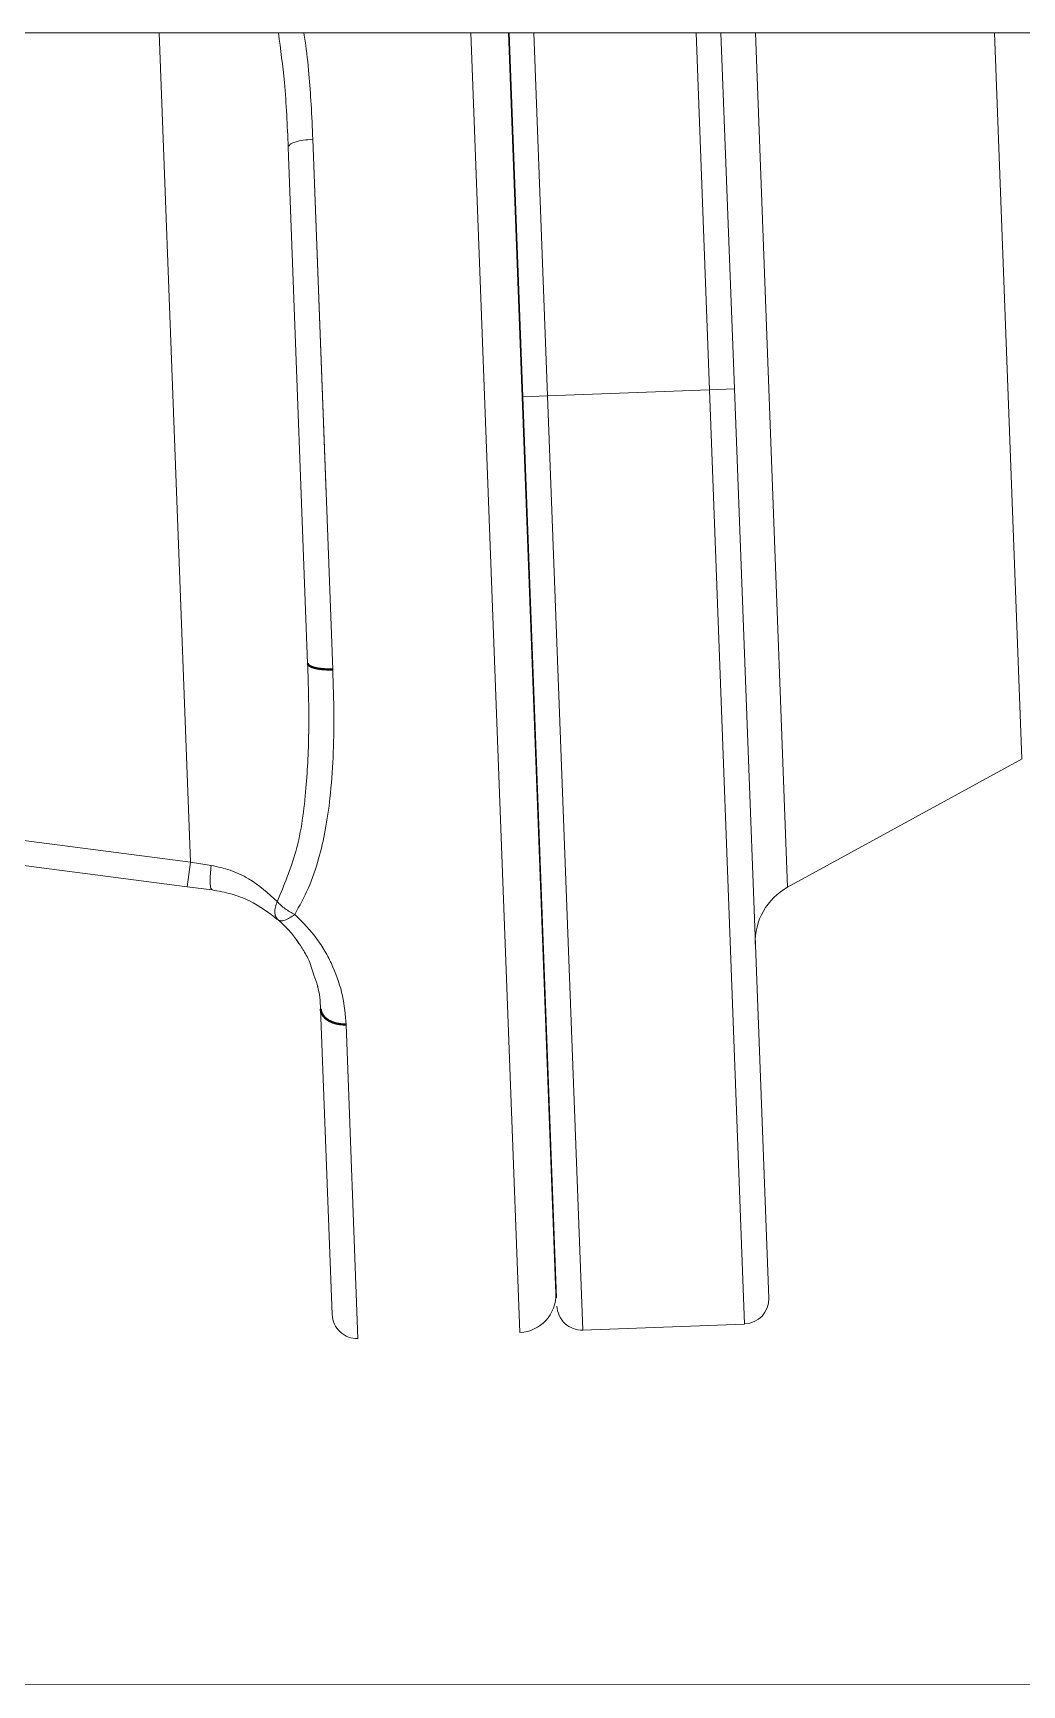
# Model space of a CAD drawing. Header units: millimetres. Extents: x -16985 to -606, y 2122 to 9380.
# Drawn here: x -10925.2 to -10845.8, y 4845.7 to 4978.2 of the extents above; entities that cross this region are included whole.
import ezdxf

# ---------------------------------------------------------------- set-up
doc = ezdxf.new("R2010")
doc.units = ezdxf.units.MM
doc.linetypes.add('K5LT32768', pattern=[0])
doc.linetypes.add('K5LT_THIN', pattern=[0])

msp = doc.modelspace()

# ---------------------------------------------------------------- linework, layer by layer
at = {"color": 7, "linetype": 'K5LT_THIN', "lineweight": 18}
for p, q in [((-9916.77, 4978.19), (-11199.55, 4978.19)), ((-10915.06, 4978.19), (-10912.56, 4911.68)), ((-10915.06, 4978.19), (-10912.56, 4911.68)), ((-10890.05, 4978.19), (-10886.12, 4873.94)), ((-10890.05, 4978.19), (-10886.12, 4873.94)), ((-10887.04, 4978.19), (-10883.23, 4877.05)), ((-10887.04, 4978.19), (-10883.23, 4877.05)), ((-10886.99, 4978.19), (-10885.89, 4949)), ((-10886.99, 4978.19), (-10885.89, 4949)), ((-10869.98, 4978.19), (-10868.9, 4949.64)), ((-10869.98, 4978.19), (-10868.9, 4949.64)), ((-10864.63, 4909.66), (-10867.22, 4978.19)), ((-10864.63, 4909.66), (-10867.22, 4978.19)), ((-10848.02, 4978.19), (-10845.83, 4919.96)), ((-10848.02, 4978.19), (-10845.83, 4919.96)), ((-10903.15, 4927.62), (-10904.71, 4969.02)), ((-10903.15, 4927.62), (-10904.71, 4969.02)), ((-10904.69, 4969.2), (-10904.68, 4969.12)), ((-10904.69, 4969.2), (-10904.68, 4969.12)), ((-10901.13, 4927.13), (-10902.73, 4969.66)), ((-10902.73, 4969.66), (-10901.66, 4941.22)), ((-10901.13, 4927.13), (-10902.73, 4969.66)), ((-10883.89, 4949.08), (-10885.89, 4949)), ((-10885.89, 4949), (-10883.17, 4876.71)), ((-10885.89, 4949), (-10883.17, 4876.71)), ((-10870.9, 4949.57), (-10883.89, 4949.08)), ((-10868.9, 4949.64), (-10870.9, 4949.57)), ((-10868.9, 4949.64), (-10866.15, 4876.69)), ((-10868.9, 4949.64), (-10866.15, 4876.69)), ((-10864.63, 4909.66), (-10845.82, 4919.96)), ((-10864.63, 4909.66), (-10845.82, 4919.96)), ((-10912.56, 4911.68), (-10964.49, 4918.41)), ((-10912.56, 4911.68), (-10964.49, 4918.41)), ((-10964.74, 4916.42), (-10912.81, 4909.7)), ((-10964.74, 4916.42), (-10912.81, 4909.7)), ((-10912.56, 4911.68), (-10912.81, 4909.7)), ((-10912.56, 4911.68), (-10912.81, 4909.7)), ((-10912.56, 4911.68), (-10910.89, 4911.41)), ((-10910.89, 4911.41), (-10912.56, 4911.68)), ((-10912.56, 4911.68), (-10910.89, 4911.41)), ((-10910.89, 4911.41), (-10912.56, 4911.68)), ((-10912.81, 4909.7), (-10910.81, 4909.44)), ((-10912.81, 4909.7), (-10910.81, 4909.44)), ((-10905.59, 4907.08), (-10905.77, 4907.22)), ((-10902.75, 4902.95), (-10902.64, 4902.61)), ((-10902.75, 4902.95), (-10902.64, 4902.61)), ((-10901.18, 4875.37), (-10902.11, 4899.9)), ((-10901.18, 4875.37), (-10902.11, 4899.9)), ((-10899.11, 4873.46), (-10900.06, 4898.65)), ((-10899.11, 4873.45), (-10900.06, 4898.65)), ((-10881.1, 4874.13), (-10868.08, 4874.62)), ((-10881.1, 4874.13), (-10868.08, 4874.62))]:
    msp.add_line(p, q, dxfattribs=at)
at = {"color": 8, "linetype": 'K5LT32768', "lineweight": 15, "true_color": 0x808080}
for p, q in [((-10884.99, 4978.19), (-10883.89, 4949.08)), ((-10884.99, 4978.19), (-10883.89, 4949.08)), ((-10871.98, 4978.19), (-10870.9, 4949.57)), ((-10871.98, 4978.19), (-10870.9, 4949.57)), ((-10883.89, 4949.08), (-10881.07, 4874.14)), ((-10883.89, 4949.08), (-10881.07, 4874.14)), ((-10870.9, 4949.57), (-10868.08, 4874.62)), ((-10870.9, 4949.57), (-10868.08, 4874.62)), ((-10904.07, 4905.47), (-10903.85, 4905.15)), ((-10904.07, 4905.47), (-10903.85, 4905.15)), ((-10902.37, 4901.8), (-10902.34, 4901.67)), ((-10902.37, 4901.8), (-10902.33, 4901.62)), ((-10997.58, 4845.66), (-10487, 4845.81))]:
    msp.add_line(p, q, dxfattribs=at)
at = {"color": 7, "linetype": 'K5LT_THIN', "const_width": 0.18}
for points in [[(-10901.13, 4927.13), (-10901.52, 4927.13), (-10901.9, 4927.15), (-10902.25, 4927.19), (-10902.55, 4927.25), (-10902.8, 4927.32), (-10902.99, 4927.41), (-10903.11, 4927.52), (-10903.15, 4927.62)], [(-10901.13, 4927.13), (-10901.52, 4927.13), (-10901.9, 4927.15), (-10902.25, 4927.19), (-10902.55, 4927.25), (-10902.8, 4927.32), (-10902.99, 4927.41), (-10903.11, 4927.52), (-10903.15, 4927.62)], [(-10902.11, 4899.9), (-10902.06, 4899.64), (-10901.93, 4899.39), (-10901.74, 4899.17), (-10901.49, 4898.98), (-10901.18, 4898.83), (-10900.83, 4898.72), (-10900.45, 4898.66), (-10900.06, 4898.65)], [(-10902.11, 4899.9), (-10902.06, 4899.64), (-10901.93, 4899.39), (-10901.74, 4899.17), (-10901.49, 4898.98), (-10901.18, 4898.83), (-10900.83, 4898.72), (-10900.45, 4898.66), (-10900.06, 4898.65)]]:
    msp.add_lwpolyline(points, dxfattribs=at)
at = {"color": 7, "linetype": 'K5LT_THIN', "lineweight": 18}
for centre, radius, start, end in [((-10862.23, 4905.27), 5, 118.6963, 182.1593), ((-10886.23, 4876.94), 3, 272.1777, 2.1593), ((-10881.14, 4876.13), 2, 182.1593, 272.1778), ((-10868.15, 4876.62), 2, 272.1778, 2.1593), ((-10899.18, 4875.45), 2, 182.1593, 272.1778)]:
    msp.add_arc(centre, radius, start, end, dxfattribs=at)
at = {"color": 8, "linetype": 'K5LT32768', "lineweight": 15, "true_color": 0x808080}
for points, knots in [([(-10905.5, 4978.19), (-10905.32, 4976.87), (-10904.91, 4973.88), (-10904.78, 4970.77), (-10904.71, 4969.02)], [0, 0, 0, 0, 0.438415, 1, 1, 1, 1]), ([(-10905.5, 4978.19), (-10905.32, 4976.87), (-10904.91, 4973.88), (-10904.78, 4970.77), (-10904.71, 4969.02)], [0, 0, 0, 0, 0.438415, 1, 1, 1, 1]), ([(-10902.73, 4969.66), (-10902.78, 4970.6), (-10902.85, 4972.36), (-10903.05, 4974.98), (-10903.24, 4976.89), (-10903.42, 4977.97), (-10903.46, 4978.19)], [0, 0, 0, 0, 0.32215, 0.60647, 0.922087, 1, 1, 1, 1]), ([(-10902.73, 4969.66), (-10902.78, 4970.6), (-10902.85, 4972.36), (-10903.05, 4974.98), (-10903.24, 4976.89), (-10903.42, 4977.97), (-10903.46, 4978.19)], [0, 0, 0, 0, 0.32215, 0.60647, 0.922087, 1, 1, 1, 1]), ([(-10905.53, 4907.06), (-10905.26, 4906.81), (-10904.7, 4906.29), (-10904.02, 4905.44), (-10903.44, 4904.55), (-10902.98, 4903.72), (-10902.82, 4903.17), (-10902.75, 4902.95)], [0, 0, 0, 0, 0.206133, 0.420246, 0.627793, 0.844865, 1, 1, 1, 1]), ([(-10905.53, 4907.06), (-10905.26, 4906.81), (-10904.7, 4906.29), (-10904.02, 4905.44), (-10903.44, 4904.55), (-10902.98, 4903.72), (-10902.82, 4903.17), (-10902.75, 4902.95)], [0, 0, 0, 0, 0.206133, 0.420246, 0.627793, 0.844865, 1, 1, 1, 1]), ([(-10902.64, 4902.61), (-10902.53, 4902.33), (-10902.2, 4901.41), (-10902.14, 4900.51), (-10902.11, 4899.9)], [0, 0, 0, 0, 0.312653, 1, 1, 1, 1]), ([(-10902.64, 4902.61), (-10902.53, 4902.33), (-10902.2, 4901.41), (-10902.14, 4900.51), (-10902.11, 4899.9)], [0, 0, 0, 0, 0.312653, 1, 1, 1, 1])]:
    msp.add_open_spline(points, degree=3, knots=knots, dxfattribs=at)
at = {"color": 7, "linetype": 'K5LT_THIN', "lineweight": 18}
for points, knots in [([(-10904.64, 4969.12), (-10904.63, 4969.16), (-10904.58, 4969.28), (-10904.17, 4969.45), (-10903.52, 4969.61), (-10903, 4969.64), (-10902.73, 4969.66)], [0, 0, 0, 0, 0.150511, 0.433674, 0.716837, 1, 1, 1, 1]), ([(-10904.64, 4969.12), (-10904.63, 4969.16), (-10904.58, 4969.28), (-10904.17, 4969.45), (-10903.52, 4969.61), (-10903, 4969.64), (-10902.73, 4969.66)], [0, 0, 0, 0, 0.150511, 0.433674, 0.716837, 1, 1, 1, 1]), ([(-10903.15, 4927.62), (-10903.12, 4926.74), (-10903.06, 4924.99), (-10903.05, 4922.43), (-10903.11, 4919.98), (-10903.33, 4916.65), (-10903.83, 4912.71), (-10905.04, 4909.84), (-10905.59, 4908.52)], [0, 0, 0, 0, 0.132219, 0.260365, 0.384596, 0.505085, 0.773025, 1, 1, 1, 1]), ([(-10903.15, 4927.62), (-10903.12, 4926.74), (-10903.06, 4924.99), (-10903.05, 4922.43), (-10903.11, 4919.98), (-10903.33, 4916.65), (-10903.83, 4912.71), (-10905.04, 4909.84), (-10905.59, 4908.52)], [0, 0, 0, 0, 0.132219, 0.260365, 0.384596, 0.505085, 0.773025, 1, 1, 1, 1]), ([(-10904.18, 4907.48), (-10903.8, 4908.17), (-10903.02, 4909.59), (-10902.25, 4911.87), (-10901.69, 4914.29), (-10901.3, 4917.01), (-10901.08, 4920.09), (-10901.02, 4923.54), (-10901.09, 4925.91), (-10901.13, 4927.13)], [0, 0, 0, 0, 0.120695, 0.249996, 0.369652, 0.500128, 0.66215, 0.826648, 1, 1, 1, 1]), ([(-10904.18, 4907.48), (-10903.8, 4908.17), (-10903.02, 4909.59), (-10902.25, 4911.87), (-10901.69, 4914.29), (-10901.3, 4917.01), (-10901.08, 4920.09), (-10901.02, 4923.54), (-10901.09, 4925.91), (-10901.13, 4927.13)], [0, 0, 0, 0, 0.120695, 0.249996, 0.369652, 0.500128, 0.66215, 0.826648, 1, 1, 1, 1]), ([(-10910.89, 4911.41), (-10910.91, 4911.16), (-10910.96, 4910.79), (-10910.97, 4910.33), (-10910.97, 4910.02), (-10910.95, 4909.77), (-10910.91, 4909.52), (-10910.85, 4909.47), (-10910.81, 4909.44)], [0, 0, 0, 0, 0.238791, 0.367255, 0.498546, 0.630049, 0.759122, 1, 1, 1, 1]), ([(-10910.89, 4911.41), (-10910.91, 4911.16), (-10910.96, 4910.79), (-10910.97, 4910.33), (-10910.97, 4910.02), (-10910.95, 4909.77), (-10910.91, 4909.52), (-10910.85, 4909.47), (-10910.81, 4909.44)], [0, 0, 0, 0, 0.238791, 0.367255, 0.498546, 0.630049, 0.759122, 1, 1, 1, 1]), ([(-10910.89, 4911.41), (-10910.37, 4911.29), (-10909.3, 4911.06), (-10907.4, 4910.16), (-10906.31, 4909.17), (-10905.59, 4908.52)], [0, 0, 0, 0, 0.241253, 0.500376, 1, 1, 1, 1]), ([(-10910.89, 4911.41), (-10910.37, 4911.29), (-10909.3, 4911.06), (-10907.4, 4910.16), (-10906.31, 4909.17), (-10905.59, 4908.52)], [0, 0, 0, 0, 0.241253, 0.500376, 1, 1, 1, 1]), ([(-10905.53, 4907.06), (-10906.25, 4907.6), (-10907.33, 4908.42), (-10909.23, 4909.15), (-10910.3, 4909.35), (-10910.81, 4909.44)], [0, 0, 0, 0, 0.49943, 0.75958, 1, 1, 1, 1]), ([(-10905.53, 4907.06), (-10906.25, 4907.6), (-10907.33, 4908.42), (-10909.23, 4909.15), (-10910.3, 4909.35), (-10910.81, 4909.44)], [0, 0, 0, 0, 0.49943, 0.75958, 1, 1, 1, 1]), ([(-10905.53, 4907.06), (-10905.6, 4907.14), (-10905.74, 4907.29), (-10905.8, 4907.65), (-10905.76, 4908.06), (-10905.65, 4908.37), (-10905.59, 4908.52)], [0, 0, 0, 0, 0.25, 0.500001, 0.750002, 1, 1, 1, 1]), ([(-10905.53, 4907.06), (-10905.6, 4907.14), (-10905.74, 4907.29), (-10905.8, 4907.65), (-10905.76, 4908.06), (-10905.65, 4908.37), (-10905.59, 4908.52)], [0, 0, 0, 0, 0.25, 0.500001, 0.750002, 1, 1, 1, 1]), ([(-10904.18, 4907.48), (-10904.32, 4907.38), (-10904.6, 4907.17), (-10904.99, 4907), (-10905.32, 4906.94), (-10905.46, 4907.02), (-10905.53, 4907.06)], [0, 0, 0, 0, 0.249998, 0.499999, 0.75, 1, 1, 1, 1]), ([(-10904.18, 4907.48), (-10904.32, 4907.38), (-10904.6, 4907.17), (-10904.99, 4907), (-10905.32, 4906.94), (-10905.46, 4907.02), (-10905.53, 4907.06)], [0, 0, 0, 0, 0.249998, 0.499999, 0.75, 1, 1, 1, 1]), ([(-10900.06, 4898.65), (-10900.13, 4899.41), (-10900.26, 4900.94), (-10900.91, 4902.88), (-10901.66, 4904.39), (-10902.58, 4905.86), (-10903.54, 4906.83), (-10904.18, 4907.48)], [0, 0, 0, 0, 0.250012, 0.499934, 0.626616, 0.750182, 1, 1, 1, 1]), ([(-10900.06, 4898.65), (-10900.13, 4899.41), (-10900.26, 4900.94), (-10900.91, 4902.88), (-10901.66, 4904.39), (-10902.58, 4905.86), (-10903.54, 4906.83), (-10904.18, 4907.48)], [0, 0, 0, 0, 0.250012, 0.499934, 0.626616, 0.750182, 1, 1, 1, 1])]:
    msp.add_open_spline(points, degree=3, knots=knots, dxfattribs=at)
msp.add_open_spline([(-10905.59, 4908.52), (-10905.5, 4908.42), (-10905.31, 4908.21), (-10904.96, 4907.93), (-10904.58, 4907.68), (-10904.31, 4907.55), (-10904.18, 4907.48)], degree=3, dxfattribs=at)
msp.add_open_spline([(-10905.59, 4908.52), (-10905.5, 4908.42), (-10905.31, 4908.21), (-10904.96, 4907.93), (-10904.58, 4907.68), (-10904.31, 4907.55), (-10904.18, 4907.48)], degree=3, dxfattribs=at)

doc.saveas('drawing.dxf')
